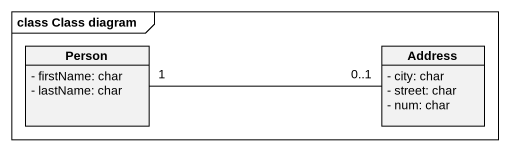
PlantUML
@startuml
mainframe class Class diagram
hide circle
hide empty members
skinparam classAttributeIconSize 0
class "Person" as Person_ {
  - firstName: char
  - lastName: char
}
class Address {
  - city: char
  - street: char
  - num: char
}
Address "0..1" -left- "1" Person_
@enduml
